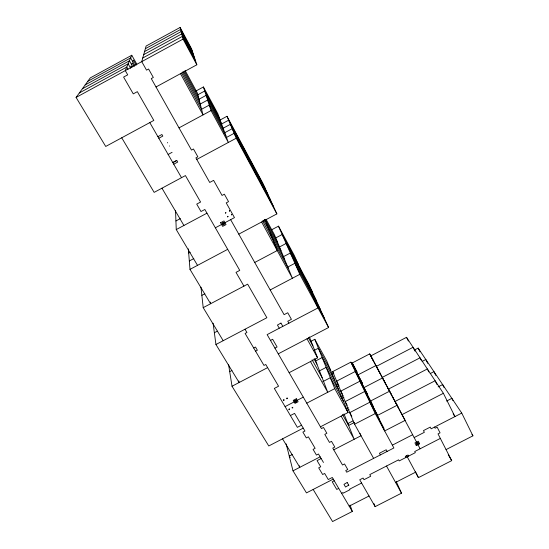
<?xml version="1.0" encoding="UTF-8"?>
<svg xmlns="http://www.w3.org/2000/svg" width="549" height="549" viewBox="0 0 549 549"><rect width="100%" height="100%" fill="white"/><g stroke="black" fill="none" stroke-linecap="round" stroke-linejoin="round"><path stroke-width="0.82" d="M130.401 67.788L131.101 65.942L131.938 67.41M131.609 64.61L132.268 62.888L134.285 66.443M132.748 61.639L133.359 60.026L136.227 65.098M131.767 55.25L125.275 70.601L127.704 74.849L123.6 77.08L133.27 93.872L137.339 91.656L153.823 120.423L105.724 146.453L76.078 97.427L90.276 77.903L131.767 55.25L136.825 64.185M167.569 142.713L167.692 142.891A3.39 0.57 -30.2 0 1 167.658 142.864M169.497 145.952A3.383 0.583 -30.3 0 0 169.531 145.979L169.586 146.103M155.998 86.975L196.837 64.789L191.546 48.772L180.134 27.45L146.103 46.034L141.738 61.625L146.535 70.142L148.587 69.023L153.329 77.478L151.284 78.596L191.491 150.069L193.474 149.005L197.86 156.815L195.89 157.879L209.711 182.453L213.609 180.367L222.05 195.437L224.369 194.195L228.535 201.655L226.222 202.89L234.471 217.617L215.352 227.801M145.361 48.696L180.635 29.44L192.452 51.51M87.799 81.3L130.635 57.92L134.841 65.338M144.559 51.558L181.17 31.581L193.426 54.461M85.164 84.923L129.434 60.774L132.796 66.69M143.694 54.653L181.746 33.887L194.476 57.631M82.343 88.801L128.143 63.821L130.669 68.254M142.754 57.995L182.371 36.385L195.609 61.069M79.324 92.959L126.757 67.088L128.027 69.311M76.078 97.427L183.05 39.103L180.134 27.45M195.904 91.031L203.411 86.968L217.864 113.767L228.329 142.459L211.049 110.569L203.411 86.968M197.297 95.039L204.722 91.017L219.669 118.701M198.628 99.424L206.129 95.361L221.597 123.992M200.248 104.042L207.646 100.042L223.669 129.688M201.009 109.567L209.279 105.099L225.913 135.823M157.899 136.66L161.886 134.505L162.806 136.097L158.812 138.252M179.008 127.869L211.049 110.569M219.552 120.306L226.991 116.292L262.71 182.995L276.868 213.897L238.788 234.142M221.158 124.232L228.645 120.197L265.249 188.52M168.138 154.454L172.098 152.32M222.853 128.377L230.381 124.321L267.919 194.353M224.04 133.091L232.227 128.686L270.732 200.502M172.763 162.49L176.709 160.37L177.691 162.079L173.752 164.199M172.86 162.648L176.799 160.528M226.662 137.346L234.176 133.304L273.718 207.007M196.762 159.43L236.242 138.211L226.991 116.292M175.927 220.966L180.374 218.584M197.516 265.359L176.25 229.571L206.966 213.17M220.595 222.743L223.965 220.931L226.03 224.582L222.661 226.38L220.588 222.729M188.691 253.027L190.208 252.224M189.323 260.96L193.811 258.579M210.37 302.067L210.596 303.741L189.988 269.36L227.691 249.335M271.707 229.75L278.48 226.154L294.14 255.182L317.995 307.927L267.13 334.616L321.453 428.556L323.519 427.493L326.868 433.291L324.802 434.362L329.462 442.412L331.514 441.355L334.808 447.064L332.763 448.114L342.528 465.003L344.552 463.96L347.757 469.519L345.74 470.562L346.694 472.215L393.88 447.97L375.235 413.555L350.88 362.155L332.673 371.632L354.585 424.219L373.629 458.381M275.385 238.122L282.179 234.519L298.292 264.357M279.496 246.968L286.132 243.454L312.415 292.095M254.722 262.463L277.231 250.55L264.947 219.744M201.86 295.348L204.859 293.756M282.934 256.953L290.366 253.02L307.454 284.629M223.189 340.689L203.205 307.646L247.647 284.162L266.876 317.727L215.935 344.504L239.124 382.516L238.842 380.931M287.401 267.253L294.909 263.287L312.539 295.856M270.19 289.954L299.795 274.342L278.48 226.154M214.364 332.721L217.329 331.164M279.208 328.11L277.437 325.07L280.958 323.032M253.686 347.977L255.491 347.03L257.371 350.228L255.573 351.175M270.485 340.428L272.654 339.289L277.094 346.989L274.939 348.121M229.702 371.632L231.939 370.458M278.247 353.844L328.604 327.499L308.861 284.327L299.37 266.745M311.057 341.258L314.79 339.303L326.779 360.988L348.066 412.519L320.438 426.813M303.233 428.117L268.777 445.966L232.014 386.235L267.617 367.624M313.939 350.537L318.393 348.21L330.628 370.307M289.131 372.668L317.583 357.824L309.382 336.935M315.524 361.029L322.174 357.564L334.664 380.08M319.326 370.946L326.154 367.391L338.905 390.346M369.69 353.899L405.148 420.376L384.65 430.938L352.273 362.958L369.69 353.899L373.512 361.064M331.555 374.466L333.833 373.286M453.151 413.843L454.943 416.588L443.379 393.29L406.514 337.326L370.795 355.903L420.109 448.787M322.771 381.665L330.34 377.733L343.365 401.147M296.33 398.752L293.241 400.358L295.005 403.385L298.086 401.765L296.336 398.773M285.089 406.61L303.288 397.147M336.132 385.309L338.397 384.128M375.914 365.565L357.955 374.892L362.21 382.777M336.791 386.915L339.069 385.727M306.767 403.165L334.753 388.63L314.79 339.303M414.42 350.036L418.153 348.1L461.75 413.088L472.922 435.831L446.056 449.597M290.387 415.559L294.559 413.39L304.949 431.034L302.883 432.104L306.308 437.903L308.366 436.839L315.133 448.32L313.081 449.384L316.437 455.059L318.475 454.009L323.457 462.464M340.956 396.755L343.214 395.582M341.656 398.45L343.921 397.277M363.994 387.573L382.529 377.966M422.085 361.448L425.811 359.513L427.705 363.335M301.511 425.194L297.366 427.342L274.328 388.431L278.563 386.221L265.771 364.488L263.98 365.421L245.108 333.442L246.926 332.488L245.005 329.222M346.048 408.868L348.306 407.694M346.79 410.659L349.054 409.485M389.577 391.183L370.431 401.086L373.224 406.246M430.217 373.574L433.95 371.646L435.817 375.42M347.682 423.636L352.945 420.911M292.274 454.565L289.268 456.123L290.14 457.564M348.443 425.544L354.496 422.421M354.585 424.219L375.235 413.555M397.099 405.286L377.3 415.511L379.675 419.889M438.129 386.88L442.618 384.568L444.093 387.553M333.264 479.119L306.466 492.892L293.001 470.829L320.142 456.837M333.744 449.823L361.016 435.755L360.034 433.415M402.094 414.577L443.379 393.29M321.138 458.525L317.068 460.625L320.719 466.794L318.688 467.837L322.647 474.508L324.665 473.471L328.261 479.538L332.289 477.472L352.307 511.455L332.564 521.55L313.156 489.454M446.605 401.058L451.861 398.348L452.994 400.646M392.357 445.157L412.69 434.698M414.186 437.532L424.356 432.31L423.471 430.601L430.265 427.108L431.143 428.824L461.75 413.088M334.231 480.766L332.22 481.802L336.736 489.44L338.733 488.411M416.238 445.424L414.92 442.926L418.311 441.211L419.614 443.695L416.238 445.424L419.601 443.674M348.752 485.124L345.547 487.032L343.983 484.355L347.194 482.447M440.332 438.411L414.721 451.546L415.312 452.664L399.192 460.934L398.588 459.829L369.758 474.617L370.692 476.264L364.001 479.689L363.067 478.049L359.725 479.764L375.125 506.645L401.497 493.174L396.275 481.61M341.608 493.29L342.94 492.604L343.255 493.146L349.912 489.735L349.596 489.193L361.599 483.038M349.185 506.157L369.031 496.001M395.561 482.42L415.518 472.209M406.651 455.691L418.434 477.637L451.697 460.632L438.027 433.895L440.058 432.852L437.155 427.17L435.124 428.213L434.54 427.074M472.003 434.437L472.922 435.831M282.543 438.836L299.781 467.336L299.356 465.765M121.727 137.792L154.152 192.376L185.432 175.584L200.591 202.046L196.727 204.111L200.996 211.537L204.852 209.478L239.755 270.389L236.015 272.366L243.934 286.125M161.962 188.183L183.915 225.474M448.238 454.716L451.697 460.632M347.27 482.667L348.835 485.35M149.802 122.599L181.513 177.684M281.013 323.196L282.776 326.236M230.642 219.655L284.094 314.666L287.738 312.752L291.423 319.326L287.786 321.234L288.891 323.196M310.459 361.537L327.746 392.267L314.817 358.641M341.149 416.094L354.194 439.275L344.003 413.953M314.028 358.964L316.951 364.186M312.1 359.808L322.16 377.739M342.473 414.481L348.629 425.454M347.236 405.34L345.163 401.6L364.756 391.451L377.389 414.797M308.36 337.738L312.903 345.897M351.827 416.348L349.754 412.622L369.861 402.218L384.08 428.481M306.98 338.808L317.583 357.824M334.753 388.63L348.066 412.519M332.673 371.632L333.49 373.121M337.861 383.36L336.633 381.15L355.285 371.453L367.734 394.491M342.425 394.065L340.792 391.121L359.904 381.205L371.899 403.391M380.375 454.908L379.448 453.234L386.201 449.761L387.127 451.443M386.51 466.026L401.497 493.174M180.477 73.676L203.027 114.899L197.434 93.138L185.219 70.691M261.619 222.009L292.384 278.247L274.418 234.684L266.025 219.25M184.32 71.061L198.409 96.94M265.242 219.689L277.588 242.37M264.522 219.504L265.737 221.727M183.565 71.85L199.452 100.989M267.04 225.001L280.951 250.529M263.616 220.245L269.291 230.649M182.35 71.94L200.563 105.312M270.225 232.975L284.526 259.19M262.511 220.822L273.114 240.229M181.623 73.099L201.751 109.937M273.608 241.478L288.328 268.413M306.239 281.939L316.149 300.269M309.952 290.14L320.081 308.867M313.863 298.793L324.226 317.933M299.795 274.342L328.604 327.499M352.273 362.958L357.317 372.311M350.88 362.155L362.182 383.078M183.05 39.103L196.837 64.789M236.242 138.211L276.868 213.897M405.903 457.489L405.306 456.377L407.996 454.997L408.593 456.109M398.245 407.433L395.088 401.449L435.124 380.766L437.011 384.561M391.684 395.136L388.493 389.076L427.348 368.962L428.831 371.934M392.315 396.378L393.166 397.998M396.611 404.538L397.394 406.02M379.935 373.128L376.374 366.361L413.074 347.297L414.982 351.106M385.384 383.332L382.262 377.396L420.012 357.824L421.138 360.082M387.978 388.315L388.754 389.79M406.514 337.326L408.381 341.059M418.153 348.1L420.012 351.834M415.38 471.529L418.434 477.637M373.896 503.488L375.125 506.645M350.097 505.073L352.307 511.455M286.159 443.887L293.001 470.829M228.562 364.426L232.014 386.235M213.101 323.237L215.935 344.504M200.961 287.182L203.205 307.646M188.362 248.855L189.988 269.36M175.522 210.411L176.25 229.571M416.959 442.741L416.842 443.949L417.995 443.359L416.959 442.741M224.067 223.237L223.189 224.486L222.482 223.251L224.067 223.237M296.357 400.688L295.534 401.772L294.93 400.749L296.357 400.688M225.831 212.587L225.646 213.163L225.831 212.587M229.633 210.555L229.455 211.139L229.633 210.555M227.924 216.313L227.746 216.889L227.924 216.313M231.726 214.288L231.541 214.872L231.726 214.288M283.895 399.734L283.263 400.063L283.558 400.557L284.19 400.228L283.895 399.734M287.127 398.052L286.592 398.334L286.88 398.828L287.415 398.553L287.127 398.052M289.35 408.971L288.719 409.3L289.014 409.787L289.639 409.465L289.35 408.971M292.562 407.303L292.027 407.578L292.322 408.072L292.85 407.797L292.562 407.303M222.812 224.754A1.215 1.167 -9.9 0 0 224.527 223.56A1.215 1.167 -9.9 0 0 222.613 222.743A1.215 1.167 -9.9 0 0 222.812 224.754M417.048 444.237A1.064 0.892 -25.8 0 0 418.297 442.94A1.064 0.892 -25.8 0 0 416.567 442.769A1.064 0.892 -25.8 0 0 417.048 444.237M295.184 402.005A1.112 0.968 -18 0 0 296.762 400.948A1.112 0.968 -18 0 0 295.06 400.317A1.112 0.968 -18 0 0 295.184 402.005"/></g></svg>
